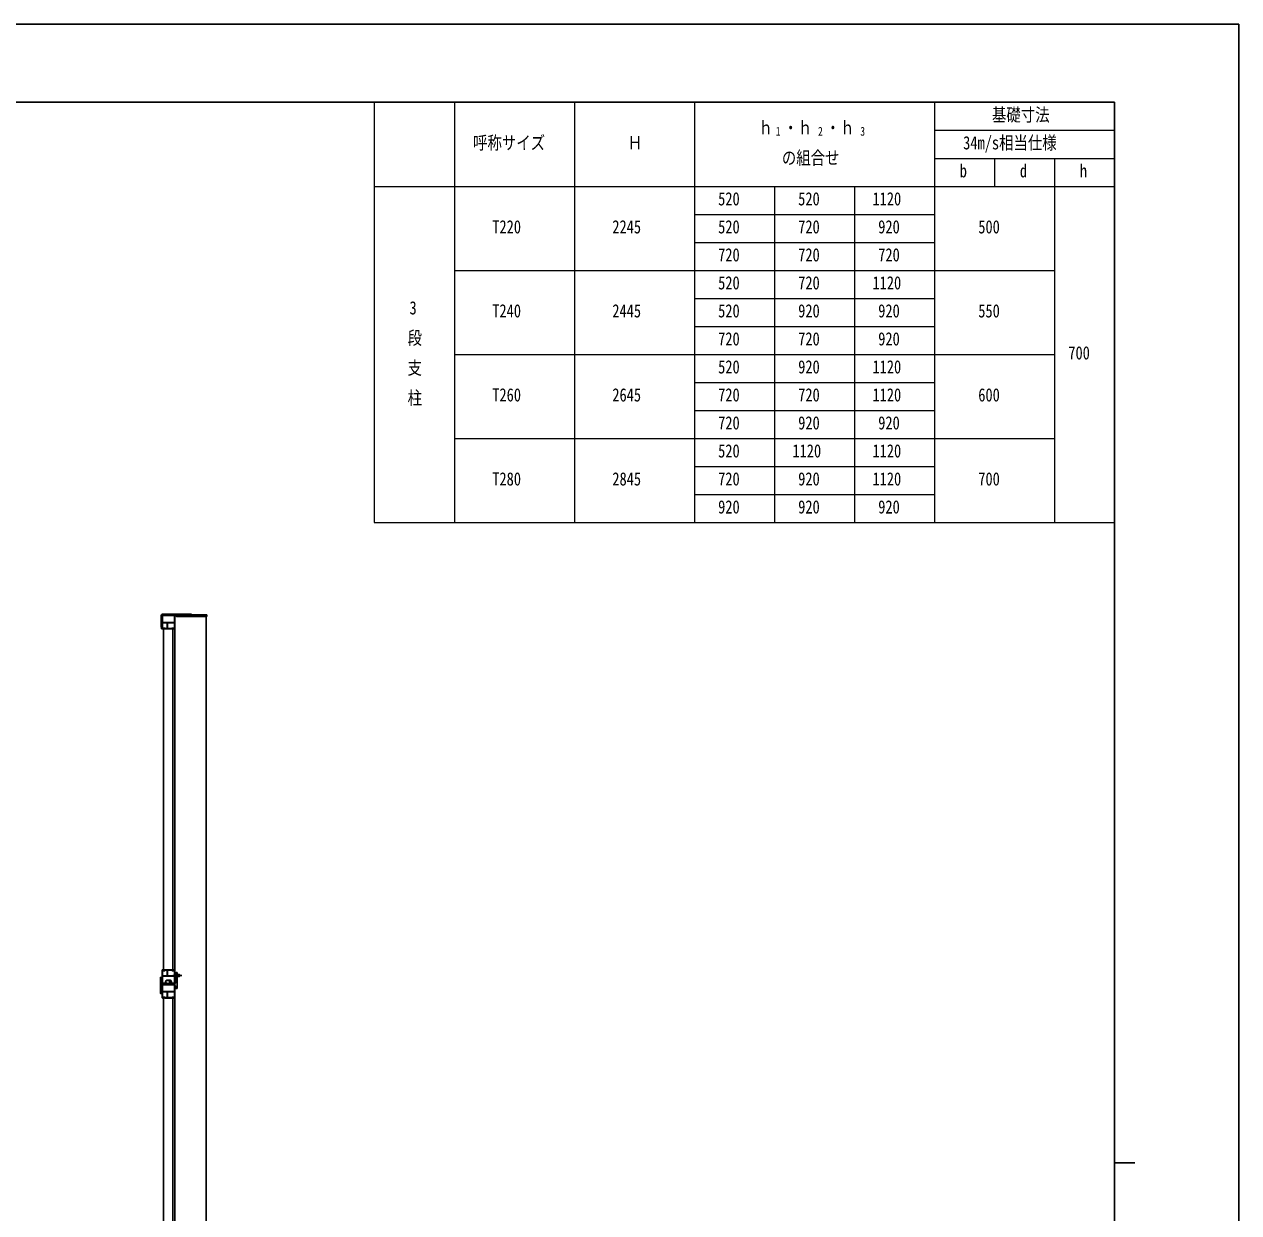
# Model space of a CAD drawing. Units: millimetres, scale not verified. Extents: x -4205 to 4205, y -2970 to 2970.
# Drawn here: x 1170 to 4205, y 0 to 2970 of the extents above; entities that cross this region are included whole.
import ezdxf
from ezdxf.enums import TextEntityAlignment as Align

# ---------------------------------------------------------------- set-up
doc = ezdxf.new("R2010")
doc.units = ezdxf.units.MM
doc.header["$LTSCALE"] = 16
doc.layers.add('0-1_TABLE1', color=7, linetype='Continuous', lineweight=18)
doc.layers.add('0-4_YKK_A1', color=4, linetype='Continuous')
doc.layers.add('0-6_YKK_ZWAK', color=7, linetype='Continuous')
doc.styles.add('ＭＳ ゴシック', font='')
doc.styles.get('ＭＳ ゴシック').set_extended_font_data('MS Gothic')

msp = doc.modelspace()

# ---------------------------------------------------------------- linework, layer by layer
at = {"layer": '0-1_TABLE1'}
for p, q in [((2045.02, 2775), (3895.02, 2775)), ((2045.02, 2775), (2045.02, 1725)), ((2245.02, 2775), (2245.02, 1725)), ((2545.02, 2775), (2545.02, 1725)), ((2845.02, 2775), (2845.02, 1725)), ((3445.02, 2775), (3445.02, 1725)), ((3895.02, 2775), (3895.02, 1725)), ((3445.02, 2705), (3895.02, 2705)), ((3445.02, 2635), (3895.02, 2635)), ((3595.02, 2635), (3595.02, 2565)), ((3745.02, 2635), (3745.02, 1725)), ((2045.02, 2565), (3895.02, 2565)), ((3045.02, 2565), (3045.02, 1725)), ((3245.02, 2565), (3245.02, 1725)), ((2845.02, 2495), (3445.02, 2495)), ((2845.02, 2425), (3445.02, 2425)), ((2245.02, 2355), (3745.02, 2355)), ((2845.02, 2285), (3445.02, 2285)), ((2845.02, 2215), (3445.02, 2215)), ((2245.02, 2145), (3745.02, 2145)), ((2845.02, 2075), (3445.02, 2075)), ((2845.02, 2005), (3445.02, 2005)), ((2245.02, 1935), (3745.02, 1935)), ((2845.02, 1865), (3445.02, 1865)), ((2845.02, 1795), (3445.02, 1795)), ((2045.02, 1725), (3895.02, 1725))]:
    msp.add_line(p, q, dxfattribs=at)
at = {"layer": '0-4_YKK_A1'}
for p, q in [((1512.53, 1463.96), (1512.29, 1492.25)), ((1513.57, 1459.47), (1513.29, 1491.96)), ((1514.78, 1492.98), (1548.28, 1492.98)), ((1515.07, 1459.48), (1514.78, 1492.98)), ((1514.78, 1491.98), (1514.78, 1459.98)), ((1587.78, 1495.48), (1515.49, 1495.48)), ((1515.58, 1491.88), (1515.58, 1475.38)), ((1545.78, 1492.98), (1515.78, 1492.98)), ((1625.28, 1494.48), (1515.79, 1494.48)), ((1545.68, 1492.18), (1515.88, 1492.18)), ((1523.32, 1494.48), (1523.32, 1492.98)), ((1524.24, 1494.48), (1524.24, 1492.98)), ((1542.32, 1494.48), (1542.32, 1492.98)), ((1543.24, 1494.48), (1543.24, 1492.98)), ((1545.98, 1475.38), (1545.98, 1491.88)), ((1551.28, 1489.98), (1546.78, 1494.48)), ((1546.78, 1492.98), (1546.78, -1352.02)), ((1546.78, 1459.98), (1546.78, 1491.98)), ((1547.78, 1494.48), (1547.78, 1493.48)), ((1548.28, 1492.98), (1625.28, 1492.98)), ((1551.28, 1489.98), (1626.78, 1489.98)), ((1554.03, 1492.98), (1554.03, 1494.48)), ((1559.53, 1492.98), (1559.53, 1494.48)), ((1624.78, -1352.02), (1624.78, 1489.98)), ((1625.28, 1492.98), (1625.28, 1489.98)), ((1626.78, 1489.98), (1626.78, 1492.98)), ((1515.07, 1459.48), (1513.57, 1459.47)), ((1515.58, 1460.28), (1515.58, 1473.98)), ((1515.78, 1458.98), (1520.28, 1458.98)), ((1515.88, 1475.08), (1545.68, 1475.08)), ((1515.88, 1474.28), (1545.68, 1474.28)), ((1520.28, 1459.98), (1515.88, 1459.98)), ((1516.53, 1461.18), (1521.48, 1461.18)), ((1520.58, 1459.98), (1516.53, 1459.98)), ((1518.47, 1458.98), (1518.47, 606.98)), ((1520.88, 1459.48), (1520.88, 1459.68)), ((1540.18, 1458.98), (1521.38, 1458.98)), ((1521.78, 1460.88), (1521.78, 1460.48)), ((1522.08, 1460.18), (1526.98, 1460.18)), ((1527.28, 1460.48), (1527.28, 1473.48)), ((1528.28, 1473.48), (1528.28, 1460.48)), ((1528.58, 1460.18), (1539.48, 1460.18)), ((1539.78, 1460.48), (1539.78, 1460.88)), ((1540.08, 1461.18), (1545.03, 1461.18)), ((1540.68, 1459.68), (1540.68, 1459.48)), ((1545.03, 1459.98), (1540.98, 1459.98)), ((1545.68, 1459.98), (1541.28, 1459.98)), ((1541.28, 1458.98), (1545.78, 1458.98)), ((1541.47, 1458.98), (1541.47, 606.98)), ((1545.98, 1473.98), (1545.98, 1460.28)), ((1515.78, 606.98), (1520.28, 606.98)), ((1540.18, 606.98), (1521.38, 606.98)), ((1541.28, 606.98), (1545.78, 606.98)), ((1514.78, 573.98), (1514.78, 605.98)), ((1515.58, 605.68), (1515.58, 591.98)), ((1515.58, 590.58), (1515.58, 574.08)), ((1520.28, 605.98), (1515.88, 605.98)), ((1515.88, 591.68), (1545.68, 591.68)), ((1545.68, 590.88), (1515.88, 590.88)), ((1520.58, 605.98), (1516.53, 605.98)), ((1516.53, 604.78), (1521.48, 604.78)), ((1520.88, 606.48), (1520.88, 606.28)), ((1521.78, 605.08), (1521.78, 605.48)), ((1522.08, 605.78), (1526.98, 605.78)), ((1523.3, 576.68), (1524.58, 580.13)), ((1525.31, 579.79), (1524.1, 576.53)), ((1525.52, 580.78), (1536.04, 580.78)), ((1535.97, 579.98), (1525.59, 579.98)), ((1527.28, 605.48), (1527.28, 592.48)), ((1528.28, 592.48), (1528.28, 605.48)), ((1528.58, 605.78), (1539.48, 605.78)), ((1537.46, 576.53), (1536.25, 579.79)), ((1536.98, 580.13), (1538.26, 576.68)), ((1539.78, 605.48), (1539.78, 605.08)), ((1540.08, 604.78), (1545.03, 604.78)), ((1540.68, 606.28), (1540.68, 606.48)), ((1545.03, 605.98), (1540.98, 605.98)), ((1545.68, 605.98), (1541.28, 605.98)), ((1541.47, 592.98), (1564.47, 592.98)), ((1545.98, 591.98), (1545.98, 605.68)), ((1545.98, 574.08), (1545.98, 590.58)), ((1546.78, 605.98), (1546.78, 573.98)), ((1548.96, 598.88), (1549.47, 598.88)), ((1549.47, 598.88), (1549.47, 587.08)), ((1549.47, 594.83), (1559.16, 594.83)), ((1549.47, 591.14), (1559.16, 591.14)), ((1549.47, 590.48), (1557.77, 590.48)), ((1559.47, 594.68), (1557.77, 595.48)), ((1559.47, 591.28), (1557.77, 590.48)), ((1559.47, 594.68), (1559.47, 591.28)), ((1514.78, 569.48), (1514.78, 537.48)), ((1515.58, 569.38), (1515.58, 552.88)), ((1515.58, 537.78), (1515.58, 551.48)), ((1523.78, 572.98), (1515.78, 572.98)), ((1545.78, 570.48), (1515.78, 570.48)), ((1515.88, 573.78), (1522.78, 573.78)), ((1545.68, 569.68), (1515.88, 569.68)), ((1515.88, 552.58), (1545.68, 552.58)), ((1515.88, 551.78), (1545.68, 551.78)), ((1523.28, 574.28), (1523.28, 576.57)), ((1524.08, 576.43), (1524.08, 574.92)), ((1524.53, 574.66), (1525.01, 574.94)), ((1525.51, 574.49), (1524.54, 573.34)), ((1525.16, 574.98), (1525.28, 574.98)), ((1527.28, 537.98), (1527.28, 550.98)), ((1528.28, 550.98), (1528.28, 537.98)), ((1537.02, 573.34), (1536.05, 574.49)), ((1536.28, 574.98), (1536.4, 574.98)), ((1536.55, 574.94), (1537.03, 574.66)), ((1537.48, 574.92), (1537.48, 576.43)), ((1545.78, 572.98), (1537.78, 572.98)), ((1538.28, 576.57), (1538.28, 574.28)), ((1538.78, 573.78), (1545.68, 573.78)), ((1545.98, 552.88), (1545.98, 569.38)), ((1545.98, 551.48), (1545.98, 537.78)), ((1546.78, 537.48), (1546.78, 569.48)), ((1515.78, 536.48), (1520.28, 536.48)), ((1520.28, 537.48), (1515.88, 537.48)), ((1516.53, 538.68), (1521.48, 538.68)), ((1520.58, 537.48), (1516.53, 537.48)), ((1518.47, 536.48), (1518.47, -315.52)), ((1520.88, 536.98), (1520.88, 537.18)), ((1540.18, 536.48), (1521.38, 536.48)), ((1521.78, 538.38), (1521.78, 537.98)), ((1522.08, 537.68), (1526.98, 537.68)), ((1528.58, 537.68), (1539.48, 537.68)), ((1539.78, 537.98), (1539.78, 538.38)), ((1540.08, 538.68), (1545.03, 538.68)), ((1540.68, 537.18), (1540.68, 536.98)), ((1545.03, 537.48), (1540.98, 537.48)), ((1545.68, 537.48), (1541.28, 537.48)), ((1541.28, 536.48), (1545.78, 536.48)), ((1541.47, 536.48), (1541.47, -315.52))]:
    msp.add_line(p, q, dxfattribs=at)
at = {"layer": '0-4_YKK_A1', "color": 7}
for p, q in [((1510.47, 548.28), (1510.47, 587.68)), ((1510.77, 587.98), (1511.85, 587.98)), ((1512.06, 587.89), (1513.39, 586.57)), ((1513.47, 586.36), (1513.47, 573.98)), ((1533.17, 573.28), (1533.17, 579.18)), ((1533.47, 579.48), (1534.05, 579.48)), ((1534.26, 579.39), (1535.09, 578.57)), ((1535.17, 578.36), (1535.17, 573.28)), ((1548.47, 575.48), (1548.47, 584.46)), ((1548.56, 584.67), (1549.39, 585.49)), ((1549.47, 585.71), (1549.47, 599.68)), ((1549.77, 599.98), (1552.17, 599.98)), ((1552.47, 599.68), (1552.47, 560.48)), ((1513.17, 547.98), (1510.77, 547.98)), ((1513.47, 569.48), (1513.47, 548.28)), ((1514.47, 572.98), (1532.87, 572.98)), ((1546.17, 570.48), (1514.47, 570.48)), ((1535.47, 572.98), (1545.97, 572.98)), ((1546.47, 566.28), (1546.47, 570.18)), ((1549.57, 560.48), (1549.57, 565.68)), ((1552.17, 560.18), (1549.87, 560.18))]:
    msp.add_line(p, q, dxfattribs=at)
at = {"layer": '0-4_YKK_A1'}
for points in [[(1546.86, 595.48), (1549.64, 594.13), (1550.25, 592.98)], [(1546.86, 590.48), (1549.64, 591.84), (1550.25, 592.98)], [(1548.96, 598.88), (1548.96, 587.08), (1549.47, 587.08)], [(1549.47, 595.48), (1557.77, 595.48), (1557.77, 590.48)]]:
    msp.add_lwpolyline(points, dxfattribs=at)
msp.add_lwpolyline([(1513.47, 548.98), (1514.97, 548.98), (1514.97, 563.98), (1513.47, 563.98)], close=True, dxfattribs=at)
at = {"layer": '0-4_YKK_A1', "color": 7}
msp.add_lwpolyline([(1549.27, 565.98), (1546.78, 565.98), (1546.77, 565.98)], dxfattribs=at)
at = {"layer": '0-4_YKK_A1'}
for centre, radius, start, end in [((1515.49, 1492.28), 3.2, 90, 180.5), ((1515.79, 1491.98), 2.5, 90, 180.5), ((1515.78, 1491.98), 1, 90, 180), ((1515.88, 1491.88), 0.3, 90, 180), ((1545.68, 1491.88), 0.3, 0, 90), ((1545.78, 1491.98), 1, 0, 90), ((1587.78, 1494.48), 1, 0, 90), ((1625.28, 1492.98), 1.5, 0, 90), ((1513.53, 1463.97), 1, 180.5, 270.5), ((1515.78, 1459.98), 1, 180, 270), ((1515.88, 1475.38), 0.3, 180, 270), ((1515.88, 1473.98), 0.3, 90, 180), ((1515.88, 1460.28), 0.3, 180, 270), ((1516.53, 1460.58), 0.6, 90, 270), ((1520.28, 1459.48), 0.5, 270, 90), ((1520.58, 1459.68), 0.3, 0, 90), ((1521.38, 1459.48), 0.5, 180, 270), ((1521.48, 1460.88), 0.3, 0, 90), ((1522.08, 1460.48), 0.3, 180, 270), ((1526.98, 1460.48), 0.3, 270, 0), ((1527.78, 1473.48), 0.5, 0, 180), ((1528.58, 1460.48), 0.3, 180, 270), ((1539.48, 1460.48), 0.3, 270, 0), ((1540.08, 1460.88), 0.3, 90, 180), ((1540.18, 1459.48), 0.5, 270, 0), ((1540.98, 1459.68), 0.3, 90, 180), ((1541.28, 1459.48), 0.5, 90, 270), ((1545.03, 1460.58), 0.6, 270, 90), ((1545.68, 1475.38), 0.3, 270, 0), ((1545.68, 1473.98), 0.3, 0, 90), ((1545.68, 1460.28), 0.3, 270, 0), ((1545.78, 1459.98), 1, 270, 0), ((1515.78, 605.98), 1, 90, 180), ((1520.28, 606.48), 0.5, 270, 90), ((1521.38, 606.48), 0.5, 90, 180), ((1540.18, 606.48), 0.5, 0, 90), ((1541.28, 606.48), 0.5, 90, 270), ((1545.78, 605.98), 1, 360, 90), ((1515.88, 605.68), 0.3, 90, 180), ((1515.88, 591.98), 0.3, 180, 270), ((1515.88, 590.58), 0.3, 90, 180), ((1516.53, 605.38), 0.6, 90, 270), ((1520.58, 606.28), 0.3, 270, 0), ((1521.48, 605.08), 0.3, 270, 360), ((1522.08, 605.48), 0.3, 90, 180), ((1523.58, 576.57), 0.3, 159.62356, 180), ((1525.52, 579.78), 1, 90, 159.62356), ((1525.59, 579.68), 0.3, 90, 159.62356), ((1526.98, 605.48), 0.3, 0, 90), ((1527.78, 592.48), 0.5, 180, 0), ((1528.58, 605.48), 0.3, 90, 180), ((1535.97, 579.68), 0.3, 20.37644, 90), ((1536.04, 579.78), 1, 20.37644, 90), ((1537.98, 576.57), 0.3, 0, 20.37644), ((1539.48, 605.48), 0.3, 0, 90), ((1540.08, 605.08), 0.3, 180, 270), ((1540.98, 606.28), 0.3, 180, 270), ((1545.03, 605.38), 0.6, 270, 90), ((1545.68, 605.68), 0.3, 0, 90), ((1545.68, 591.98), 0.3, 270, 0), ((1545.68, 590.58), 0.3, 0, 90), ((1554.71, 592.98), 8.23, 134.2189, 225.7811), ((1515.78, 573.98), 1, 180, 270), ((1515.78, 569.48), 1, 90, 180), ((1515.88, 574.08), 0.3, 180, 270), ((1515.88, 569.38), 0.3, 90, 180), ((1515.88, 552.88), 0.3, 180, 270), ((1515.88, 551.48), 0.3, 90, 180), ((1522.78, 574.28), 0.5, 270, 0), ((1523.78, 573.98), 1, 270, 320), ((1524.38, 576.43), 0.3, 159.62356, 180), ((1524.38, 574.92), 0.3, 180, 300), ((1525.16, 574.68), 0.3, 90, 120), ((1525.28, 574.68), 0.3, 319.93815, 90), ((1527.78, 550.98), 0.5, 0, 180), ((1536.28, 574.68), 0.3, 90, 220.06185), ((1536.4, 574.68), 0.3, 60, 90), ((1537.78, 573.98), 1, 220, 270), ((1537.18, 574.92), 0.3, 240, 0), ((1537.18, 576.43), 0.3, 0, 20.37644), ((1538.78, 574.28), 0.5, 180, 270), ((1545.68, 574.08), 0.3, 270, 0), ((1545.68, 569.38), 0.3, 0, 90), ((1545.68, 552.88), 0.3, 270, 0), ((1545.68, 551.48), 0.3, 0, 90), ((1545.78, 573.98), 1, 270, 0), ((1545.78, 569.48), 1, 0, 90), ((1515.78, 537.48), 1, 180, 270), ((1515.88, 537.78), 0.3, 180, 270), ((1516.53, 538.08), 0.6, 90, 270), ((1520.28, 536.98), 0.5, 270, 90), ((1520.58, 537.18), 0.3, 0, 90), ((1521.38, 536.98), 0.5, 180, 270), ((1521.48, 538.38), 0.3, 0, 90), ((1522.08, 537.98), 0.3, 180, 270), ((1526.98, 537.98), 0.3, 270, 0), ((1528.58, 537.98), 0.3, 180, 270), ((1539.48, 537.98), 0.3, 270, 0), ((1540.08, 538.38), 0.3, 90, 180), ((1540.18, 536.98), 0.5, 270, 0), ((1540.98, 537.18), 0.3, 90, 180), ((1541.28, 536.98), 0.5, 90, 270), ((1545.03, 538.08), 0.6, 270, 90), ((1545.68, 537.78), 0.3, 270, 0), ((1545.78, 537.48), 1, 270, 360)]:
    msp.add_arc(centre, radius, start, end, dxfattribs=at)
at = {"layer": '0-4_YKK_A1', "color": 7}
for centre, radius, start, end in [((1510.77, 587.68), 0.3, 90, 180), ((1511.85, 587.68), 0.3, 45, 90), ((1513.17, 586.36), 0.3, 0, 45), ((1533.47, 579.18), 0.3, 90, 180), ((1534.05, 579.18), 0.3, 45, 90), ((1534.87, 578.36), 0.3, 360, 45), ((1548.77, 584.46), 0.3, 135, 180), ((1549.17, 585.71), 0.3, 315, 360), ((1549.77, 599.68), 0.3, 90, 180), ((1552.17, 599.68), 0.3, 0, 90), ((1510.77, 548.28), 0.3, 180, 270), ((1513.17, 548.28), 0.3, 270, 0), ((1514.47, 573.98), 1, 180, 270), ((1514.47, 569.48), 1, 90, 180), ((1532.87, 573.28), 0.3, 270, 0), ((1535.47, 573.28), 0.3, 180, 270), ((1545.97, 575.48), 2.5, 270, 288.81861), ((1546.17, 570.18), 0.3, 0, 90), ((1546.77, 566.28), 0.3, 180, 270), ((1545.97, 575.48), 2.5, 288.81861, 0), ((1549.27, 565.68), 0.3, 360, 90), ((1549.87, 560.48), 0.3, 180, 270), ((1552.17, 560.48), 0.3, 270, 0)]:
    msp.add_arc(centre, radius, start, end, dxfattribs=at)
at = {"layer": '0-6_YKK_ZWAK'}
for p, q in [((3895.02, 2775), (-3904.98, 2775)), ((3895.02, 2775), (3895.02, -2525)), ((3895.02, 125), (3945.02, 125))]:
    msp.add_line(p, q, dxfattribs=at)
msp.add_lwpolyline([(-4205, -2970), (4205, -2970), (4205, 2970), (-4205, 2970)], close=True, dxfattribs=at)

# ---------------------------------------------------------------- texts
at = {"layer": '0-1_TABLE1', "style": 'ＭＳ ゴシック', "width": 0.8}
for s, height, p in [('基礎寸法', 32.99, (3588.42, 2717.5)), ('ｈ', 32.99, (3005.02, 2685)), ('1', 22, (3048.22, 2685)), ('・ｈ', 32.99, (3067.42, 2685)), ('2', 22, (3153.82, 2685)), ('・ｈ', 32.99, (3173.02, 2685)), ('3', 22, (3259.42, 2685)), ('呼称サイズ', 32.99, (2291.82, 2647.5)), ('Ｈ', 32.99, (2678.22, 2647.5)), ('34m/s相当仕様', 32.99, (3516.42, 2647.5)), ('の組合せ', 32.99, (3063.42, 2610)), ('b', 32.99, (3508.02, 2577.5)), ('d', 32.99, (3658.02, 2577.5)), ('h', 32.99, (3808.02, 2577.5)), ('520', 32.99, (2904.22, 2507.5)), ('520', 32.99, (3104.22, 2507.5)), ('1120', 32.99, (3289.82, 2507.5)), ('T220', 32.99, (2339.82, 2437.5)), ('2245', 32.99, (2639.82, 2437.5)), ('520', 32.99, (2904.22, 2437.5)), ('720', 32.99, (3104.22, 2437.5)), ('920', 32.99, (3304.22, 2437.5)), ('500', 32.99, (3554.22, 2437.5)), ('720', 32.99, (2904.22, 2367.5)), ('720', 32.99, (3104.22, 2367.5)), ('720', 32.99, (3304.22, 2367.5)), ('520', 32.99, (2904.22, 2297.5)), ('720', 32.99, (3104.22, 2297.5)), ('1120', 32.99, (3289.82, 2297.5)), ('3', 32.99, (2133.02, 2235)), ('T240', 32.99, (2339.82, 2227.5)), ('2445', 32.99, (2639.82, 2227.5)), ('520', 32.99, (2904.22, 2227.5)), ('920', 32.99, (3104.22, 2227.5)), ('920', 32.99, (3304.22, 2227.5)), ('550', 32.99, (3554.22, 2227.5)), ('段', 32.99, (2128.22, 2160)), ('720', 32.99, (2904.22, 2157.5)), ('720', 32.99, (3104.22, 2157.5)), ('920', 32.99, (3304.22, 2157.5)), ('700', 32.99, (3779.22, 2122.5)), ('支', 32.99, (2128.22, 2085)), ('520', 32.99, (2904.22, 2087.5)), ('920', 32.99, (3104.22, 2087.5)), ('1120', 32.99, (3289.82, 2087.5)), ('柱', 32.99, (2128.22, 2010)), ('T260', 32.99, (2339.82, 2017.5)), ('2645', 32.99, (2639.82, 2017.5)), ('720', 32.99, (2904.22, 2017.5)), ('720', 32.99, (3104.22, 2017.5)), ('1120', 32.99, (3289.82, 2017.5)), ('600', 32.99, (3554.22, 2017.5)), ('720', 32.99, (2904.22, 1947.5)), ('920', 32.99, (3104.22, 1947.5)), ('920', 32.99, (3304.22, 1947.5)), ('520', 32.99, (2904.22, 1877.5)), ('1120', 32.99, (3089.82, 1877.5)), ('1120', 32.99, (3289.82, 1877.5)), ('T280', 32.99, (2339.82, 1807.5)), ('2845', 32.99, (2639.82, 1807.5)), ('720', 32.99, (2904.22, 1807.5)), ('920', 32.99, (3104.22, 1807.5)), ('1120', 32.99, (3289.82, 1807.5)), ('700', 32.99, (3554.22, 1807.5)), ('920', 32.99, (2904.22, 1737.5)), ('920', 32.99, (3104.22, 1737.5)), ('920', 32.99, (3304.22, 1737.5))]:
    msp.add_text(s, height=height, dxfattribs=at).set_placement(p, align=Align.BOTTOM_LEFT)

doc.saveas('drawing.dxf')
